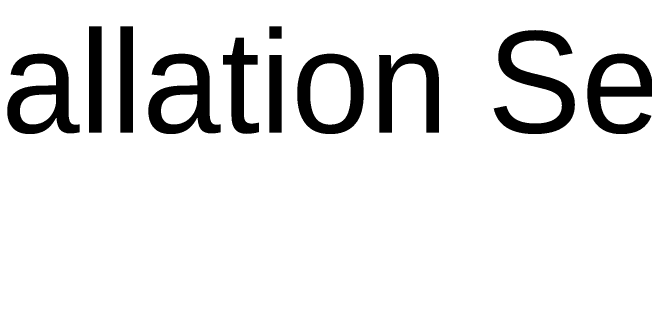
# Model space of a CAD drawing. Header units: inches. Extents: x -17.6 to 82.3, y -15.1 to 23.2.
# Drawn here: x 26.03 to 27.301, y -4.137 to -3.526 of the extents above; entities that cross this region are included whole.
import ezdxf

# ---------------------------------------------------------------- set-up
doc = ezdxf.new("R2010")
doc.units = ezdxf.units.IN
doc.header["$MEASUREMENT"] = 0
doc.layers.add('0_0', color=7, linetype='Continuous', lineweight=0)
doc.layers.add('G-ANNO-TTLB', color=7, linetype='Continuous', lineweight=0)

msp = doc.modelspace()

# ---------------------------------------------------------------- hatches: boundary and pattern name
at = {"layer": 'G-ANNO-TTLB', "true_color": 0xff00ff, "transparency": 33554687}
h = msp.add_hatch(color=6, dxfattribs=at)
edge = h.paths.add_edge_path()
edge.add_spline(control_points=[(29.0625, 23.0625), (29.0625, 23.0625), (29.0625, -11.0625), (29.0625, -11.0625), (29.0625, -11.0625), (24.8755, -11.0625), (24.8755, -11.0625), (24.8755, -11.0625), (24.8755, 23.0625), (24.8755, 23.0625), (24.8755, 23.0625), (29.0625, 23.0625), (29.0625, 23.0625)], knot_values=[0, 0, 0, 0, 1, 1, 1, 2, 2, 2, 3, 3, 3, 4, 4, 4, 4], degree=3, periodic=0)
edge = h.paths.add_edge_path()
edge.add_spline(control_points=[(28.9375, 22.9375), (28.9375, 22.9375), (25.0005, 22.9375), (25.0005, 22.9375), (25.0005, 22.9375), (25.0005, -10.9375), (25.0005, -10.9375), (25.0005, -10.9375), (28.9375, -10.9375), (28.9375, -10.9375), (28.9375, -10.9375), (28.9375, 22.9375), (28.9375, 22.9375)], knot_values=[0, 0, 0, 0, 1, 1, 1, 2, 2, 2, 3, 3, 3, 4, 4, 4, 4], degree=3, periodic=0)
edge.add_line((28.9375, 22.9375), (28.9375, 22.9375))

# ---------------------------------------------------------------- linework, layer by layer
at = {"layer": 'G-ANNO-TTLB'}
for points in [[(29.0625, 23.0625), (29.0625, 23.0625), (29.0625, -11.0625), (29.0625, -11.0625), (29.0625, -11.0625), (24.8755, -11.0625), (24.8755, -11.0625), (24.8755, -11.0625), (24.8755, 23.0625), (24.8755, 23.0625), (24.8755, 23.0625), (29.0625, 23.0625), (29.0625, 23.0625)], [(28.9375, 22.9375), (28.9375, 22.9375), (25.0005, 22.9375), (25.0005, 22.9375), (25.0005, 22.9375), (25.0005, -10.9375), (25.0005, -10.9375), (25.0005, -10.9375), (28.9375, -10.9375), (28.9375, -10.9375), (28.9375, -10.9375), (28.9375, 22.9375), (28.9375, 22.9375)]]:
    msp.add_open_spline(points, degree=3, knots=[0, 0, 0, 0, 1, 1, 1, 2, 2, 2, 3, 3, 3, 4, 4, 4, 4], dxfattribs=at)

# ---------------------------------------------------------------- texts
at = {"layer": '0_0', "insert": (25.5501, -3.8288), "char_height": 0.2, "attachment_point": 7}
msp.add_mtext('\\C18;\\c0;\\FArial|b0|i0|c1;\\H0.203125;\\W1.000000;Installation Sequence', dxfattribs=at)

doc.saveas('drawing.dxf')
